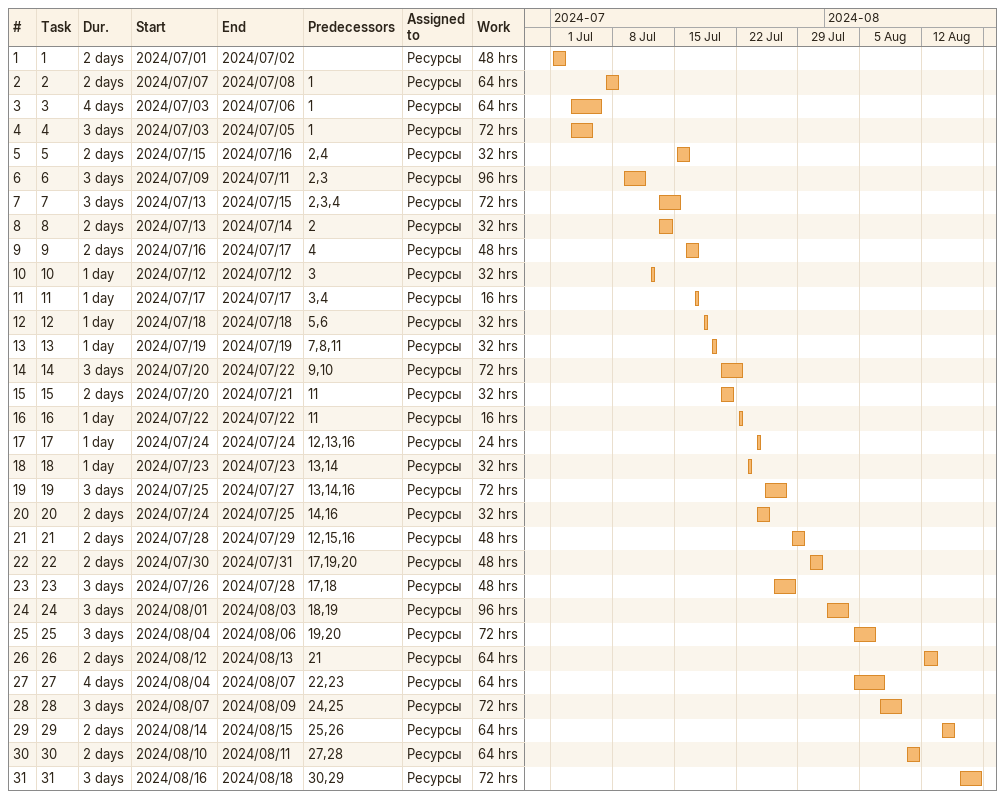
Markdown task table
| ID | Task | Duration | Start | Finish | Predecessors | Resources | Work (h) |
|---|---|---|---|---|---|---|---|
| 1 | 1 | 2d | 2024-07-01 | 2024-07-02 |  | Ресурсы | 48 |
| 2 | 2 | 2d | 2024-07-07 | 2024-07-08 | 1 | Ресурсы | 64 |
| 3 | 3 | 4d | 2024-07-03 | 2024-07-06 | 1 | Ресурсы | 64 |
| 4 | 4 | 3d | 2024-07-03 | 2024-07-05 | 1 | Ресурсы | 72 |
| 5 | 5 | 2d | 2024-07-15 | 2024-07-16 | 2, 4 | Ресурсы | 32 |
| 6 | 6 | 3d | 2024-07-09 | 2024-07-11 | 2, 3 | Ресурсы | 96 |
| 7 | 7 | 3d | 2024-07-13 | 2024-07-15 | 2, 3, 4 | Ресурсы | 72 |
| 8 | 8 | 2d | 2024-07-13 | 2024-07-14 | 2 | Ресурсы | 32 |
| 9 | 9 | 2d | 2024-07-16 | 2024-07-17 | 4 | Ресурсы | 48 |
| 10 | 10 | 1d | 2024-07-12 | 2024-07-12 | 3 | Ресурсы | 32 |
| 11 | 11 | 1d | 2024-07-17 | 2024-07-17 | 3, 4 | Ресурсы | 16 |
| 12 | 12 | 1d | 2024-07-18 | 2024-07-18 | 5, 6 | Ресурсы | 32 |
| 13 | 13 | 1d | 2024-07-19 | 2024-07-19 | 7, 8, 11 | Ресурсы | 32 |
| 14 | 14 | 3d | 2024-07-20 | 2024-07-22 | 9, 10 | Ресурсы | 72 |
| 15 | 15 | 2d | 2024-07-20 | 2024-07-21 | 11 | Ресурсы | 32 |
| 16 | 16 | 1d | 2024-07-22 | 2024-07-22 | 11 | Ресурсы | 16 |
| 17 | 17 | 1d | 2024-07-24 | 2024-07-24 | 12, 13, 16 | Ресурсы | 24 |
| 18 | 18 | 1d | 2024-07-23 | 2024-07-23 | 13, 14 | Ресурсы | 32 |
| 19 | 19 | 3d | 2024-07-25 | 2024-07-27 | 13, 14, 16 | Ресурсы | 72 |
| 20 | 20 | 2d | 2024-07-24 | 2024-07-25 | 14, 16 | Ресурсы | 32 |
| 21 | 21 | 2d | 2024-07-28 | 2024-07-29 | 12, 15, 16 | Ресурсы | 48 |
| 22 | 22 | 2d | 2024-07-30 | 2024-07-31 | 17, 19, 20 | Ресурсы | 48 |
| 23 | 23 | 3d | 2024-07-26 | 2024-07-28 | 17, 18 | Ресурсы | 48 |
| 24 | 24 | 3d | 2024-08-01 | 2024-08-03 | 18, 19 | Ресурсы | 96 |
| 25 | 25 | 3d | 2024-08-04 | 2024-08-06 | 19, 20 | Ресурсы | 72 |
| 26 | 26 | 2d | 2024-08-12 | 2024-08-13 | 21 | Ресурсы | 64 |
| 27 | 27 | 4d | 2024-08-04 | 2024-08-07 | 22, 23 | Ресурсы | 64 |
| 28 | 28 | 3d | 2024-08-07 | 2024-08-09 | 24, 25 | Ресурсы | 72 |
| 29 | 29 | 2d | 2024-08-14 | 2024-08-15 | 25, 26 | Ресурсы | 64 |
| 30 | 30 | 2d | 2024-08-10 | 2024-08-11 | 27, 28 | Ресурсы | 64 |
| 31 | 31 | 3d | 2024-08-16 | 2024-08-18 | 30, 29 | Ресурсы | 72 |
